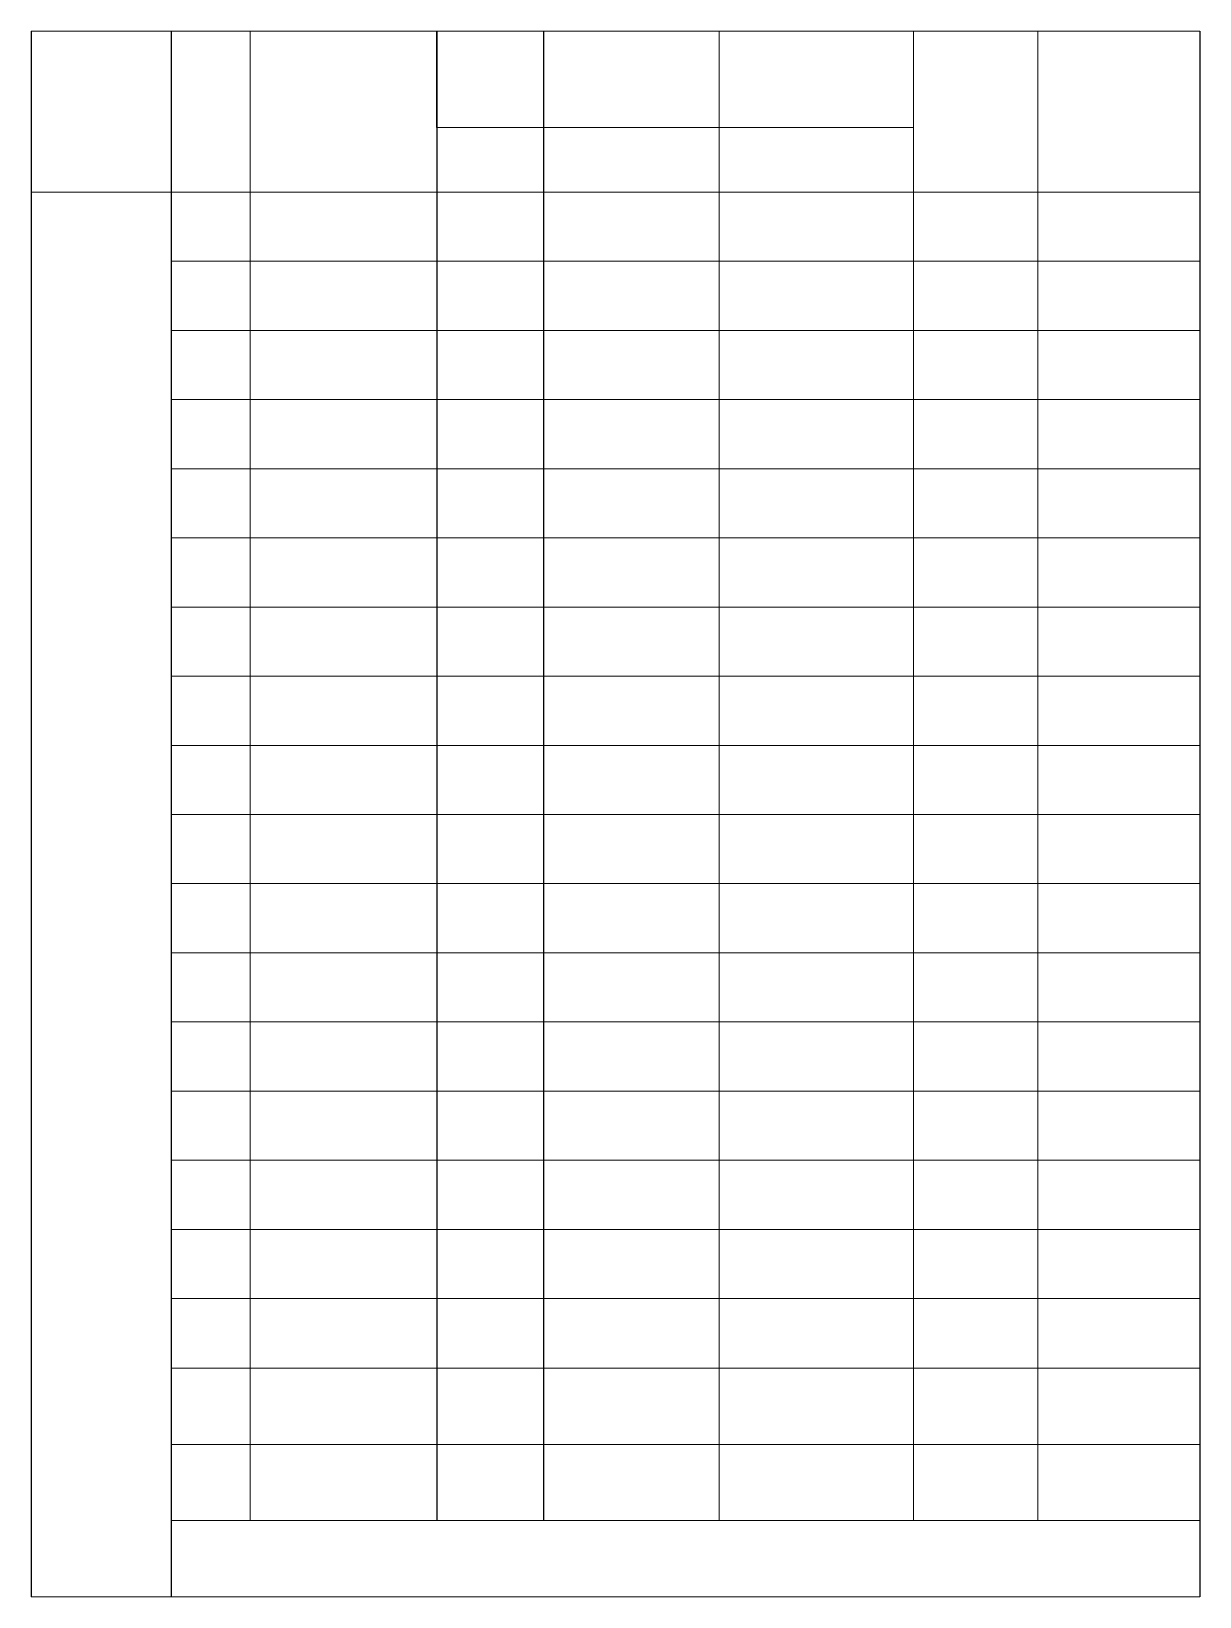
# Model space of a CAD drawing. Extents: x 533809 to 747315, y -17138 to 180511.
# Drawn here: x 642696 to 646573, y 175315 to 180511 of the extents above; entities that cross this region are included whole.
import ezdxf

# ---------------------------------------------------------------- set-up
doc = ezdxf.new("R2010")
doc.units = 0
doc.header["$LTSCALE"] = 1000
doc.header["$MEASUREMENT"] = 0
doc.layers.add('钢架', color=7, linetype='Continuous', lineweight=25)

msp = doc.modelspace()

# ---------------------------------------------------------------- linework, layer by layer
at = {"color": 1}
for p, q in [((642695.6, 180510.8), (642695.6, 175314.8)), ((643161.4, 175314.8), (643161.4, 180510.8))]:
    msp.add_line(p, q, dxfattribs=at)
for p, q in [((644041.1, 180191.4), (644041.1, 180510.8)), ((644041.1, 180510.8), (644041.1, 175567.4)), ((644395, 180510.8), (644395, 176534)), ((646573.4, 180510.8), (646573.4, 175314.8)), ((644395, 176534), (644395, 175567.4))]:
    msp.add_line(p, q)
at = {"layer": '钢架', "lineweight": 13}
for p, q in [((642695.6, 180510.8), (646573.4, 180510.8)), ((643421.5, 180510.8), (643421.5, 175567.4)), ((644979, 180510.8), (644979, 175567.4)), ((645624, 180510.8), (645624, 175567.4)), ((646036.6, 180510.8), (646036.6, 175567.4)), ((644041.1, 180191.4), (645624, 180191.4)), ((642695.6, 179976.8), (646573.4, 179976.8)), ((643161.4, 179747.3), (646573.4, 179747.3)), ((643161.4, 179517.8), (646573.4, 179517.8)), ((643161.4, 179288.2), (646573.4, 179288.2)), ((643161.4, 179288.2), (646573.4, 179288.2)), ((643161.4, 179058.7), (646573.4, 179058.7)), ((643161.4, 178829.2), (646573.4, 178829.2)), ((643161.4, 178599.7), (646573.4, 178599.7)), ((643161.4, 178370.1), (646573.4, 178370.1)), ((643161.4, 178140.6), (646573.4, 178140.6)), ((643161.4, 177911.1), (646573.4, 177911.1)), ((643161.4, 177681.6), (646573.4, 177681.6)), ((643161.4, 177681.6), (646573.4, 177681.6)), ((643161.4, 177681.6), (646573.4, 177681.6)), ((643161.4, 177681.6), (646573.4, 177681.6)), ((643161.4, 177452.1), (646573.4, 177452.1)), ((643161.4, 177452.1), (646573.4, 177452.1)), ((643161.4, 177222.5), (646573.4, 177222.5)), ((643161.4, 177222.5), (646573.4, 177222.5)), ((643161.4, 177222.5), (646573.4, 177222.5)), ((643161.4, 176993), (646573.4, 176993)), ((643161.4, 176993), (646573.4, 176993)), ((643161.4, 176763.5), (646573.4, 176763.5)), ((643161.4, 176763.5), (646573.4, 176763.5)), ((643161.4, 176763.5), (646573.4, 176763.5)), ((643161.4, 176763.5), (646573.4, 176763.5)), ((643161.4, 176534), (646573.4, 176534)), ((643161.4, 176534), (646573.4, 176534)), ((643161.4, 176534), (646573.4, 176534)), ((643161.4, 176534), (646573.4, 176534)), ((643161.4, 176304.5), (646573.4, 176304.5)), ((643161.4, 176304.5), (646573.4, 176304.5)), ((643161.4, 176304.5), (646573.4, 176304.5)), ((643161.4, 176304.5), (646573.4, 176304.5)), ((643161.4, 176072.8), (646573.4, 176072.8)), ((643161.4, 175820.1), (646573.4, 175820.1)), ((643161.4, 175820.1), (646573.4, 175820.1)), ((643161.4, 175820.1), (646573.4, 175820.1)), ((643161.4, 175820.1), (646573.4, 175820.1)), ((643161.4, 175820.1), (646573.4, 175820.1)), ((643161.4, 175567.4), (646573.4, 175567.4)), ((642695.6, 175314.8), (646573.4, 175314.8))]:
    msp.add_line(p, q, dxfattribs=at)

doc.saveas('drawing.dxf')
